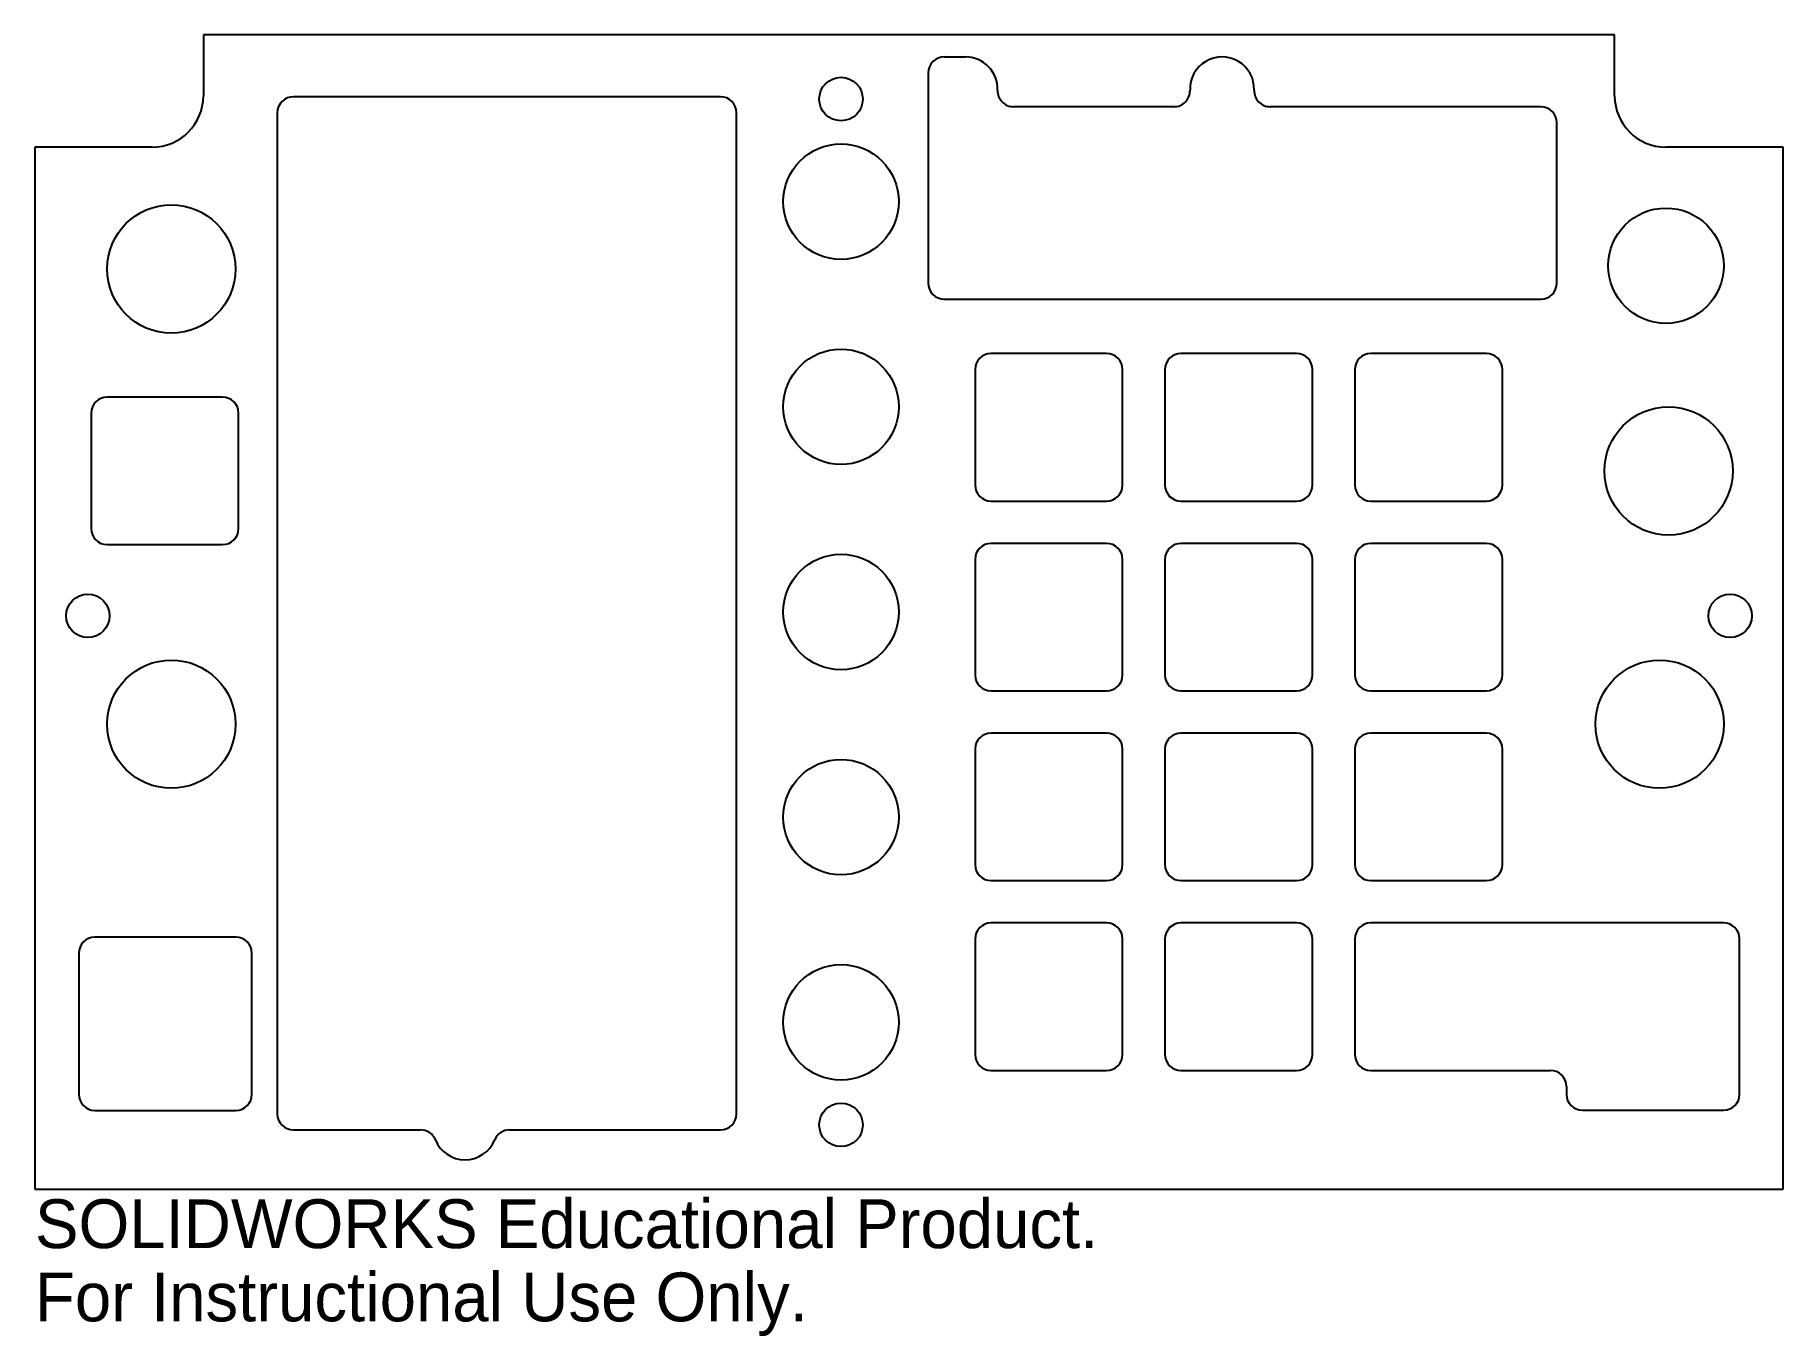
# Model space of a CAD drawing. Header units: inches. Extents: x -3.86 to 2.95, y 1.84 to 6.91.
import ezdxf

# ---------------------------------------------------------------- set-up
doc = ezdxf.new("R2010")
doc.units = ezdxf.units.IN
doc.header["$MEASUREMENT"] = 0
doc.styles.add('SLDTEXTSTYLE0', font='Arail.ttf')

msp = doc.modelspace()

# ---------------------------------------------------------------- linework, layer by layer
at = {"color": 1, "linetype": 'Continuous', "lineweight": 25}
for p, q in [((-3.2084, 6.9121), (-3.2084, 6.6746)), ((2.2916, 6.9121), (-3.2084, 6.9121)), ((2.2916, 6.6746), (2.2916, 6.9121)), ((-0.3209, 6.8262), (-0.2383, 6.8262)), ((-0.3834, 6.7637), (-0.3834, 5.9446)), ((-2.9202, 6.6087), (-2.9202, 2.7054)), ((-1.1929, 6.6712), (-2.8577, 6.6712)), ((-1.1304, 2.7054), (-1.1304, 6.6087)), ((0.5743, 6.6321), (-0.0509, 6.6321)), ((2.0041, 6.6321), (0.9491, 6.6321)), ((2.0666, 5.9446), (2.0666, 6.5696)), ((-3.8646, 6.4746), (-3.8646, 2.4121)), ((-3.4084, 6.4746), (-3.8646, 6.4746)), ((2.9479, 6.4746), (2.4916, 6.4746)), ((2.9479, 2.4121), (2.9479, 6.4746)), ((-0.3209, 5.8821), (2.0041, 5.8821)), ((0.3116, 5.6696), (-0.1384, 5.6696)), ((1.0516, 5.6696), (0.6016, 5.6696)), ((1.7916, 5.6696), (1.3416, 5.6696)), ((-0.2009, 5.6071), (-0.2009, 5.1571)), ((0.3741, 5.1571), (0.3741, 5.6071)), ((0.5391, 5.6071), (0.5391, 5.1571)), ((1.1141, 5.1571), (1.1141, 5.6071)), ((1.2791, 5.6071), (1.2791, 5.1571)), ((1.8541, 5.1571), (1.8541, 5.6071)), ((-3.1334, 5.4996), (-3.5834, 5.4996)), ((-3.6459, 5.4371), (-3.6459, 4.9871)), ((-3.0709, 4.9871), (-3.0709, 5.4371)), ((-0.1384, 5.0946), (0.3116, 5.0946)), ((0.6016, 5.0946), (1.0516, 5.0946)), ((1.3416, 5.0946), (1.7916, 5.0946)), ((-3.5834, 4.9246), (-3.1334, 4.9246)), ((0.3116, 4.9296), (-0.1384, 4.9296)), ((1.0516, 4.9296), (0.6016, 4.9296)), ((1.7916, 4.9296), (1.3416, 4.9296)), ((-0.2009, 4.8671), (-0.2009, 4.4171)), ((0.3741, 4.4171), (0.3741, 4.8671)), ((0.5391, 4.8671), (0.5391, 4.4171)), ((1.1141, 4.4171), (1.1141, 4.8671)), ((1.2791, 4.8671), (1.2791, 4.4171)), ((1.8541, 4.4171), (1.8541, 4.8671)), ((-0.1384, 4.3546), (0.3116, 4.3546)), ((0.6016, 4.3546), (1.0516, 4.3546)), ((1.3416, 4.3546), (1.7916, 4.3546)), ((0.3116, 4.1896), (-0.1384, 4.1896)), ((1.0516, 4.1896), (0.6016, 4.1896)), ((1.7916, 4.1896), (1.3416, 4.1896)), ((-0.2009, 4.1271), (-0.2009, 3.6771)), ((0.3741, 3.6771), (0.3741, 4.1271)), ((0.5391, 4.1271), (0.5391, 3.6771)), ((1.1141, 3.6771), (1.1141, 4.1271)), ((1.2791, 4.1271), (1.2791, 3.6771)), ((1.8541, 3.6771), (1.8541, 4.1271)), ((-0.1384, 3.6146), (0.3116, 3.6146)), ((0.6016, 3.6146), (1.0516, 3.6146)), ((1.3416, 3.6146), (1.7916, 3.6146)), ((0.3116, 3.4496), (-0.1384, 3.4496)), ((1.0516, 3.4496), (0.6016, 3.4496)), ((2.7161, 3.4496), (1.3416, 3.4496)), ((-3.0815, 3.3939), (-3.6315, 3.3939)), ((-0.2009, 3.3871), (-0.2009, 2.9371)), ((0.3741, 2.9371), (0.3741, 3.3871)), ((0.5391, 3.3871), (0.5391, 2.9371)), ((1.1141, 2.9371), (1.1141, 3.3871)), ((1.2791, 3.3871), (1.2791, 2.9371)), ((2.7786, 2.7821), (2.7786, 3.3871)), ((-3.694, 3.3314), (-3.694, 2.7814)), ((-3.019, 2.7814), (-3.019, 3.3314)), ((-0.1384, 2.8746), (0.3116, 2.8746)), ((0.6016, 2.8746), (1.0516, 2.8746)), ((1.3416, 2.8746), (2.0411, 2.8746)), ((2.1036, 2.8121), (2.1036, 2.7821)), ((-3.6315, 2.7189), (-3.0815, 2.7189)), ((2.1661, 2.7196), (2.7161, 2.7196)), ((-2.8577, 2.6429), (-2.3619, 2.6429)), ((-2.0147, 2.6429), (-1.1929, 2.6429)), ((-3.8646, 2.4121), (2.9479, 2.4121))]:
    msp.add_line(p, q, dxfattribs=at)
for centre, radius in [((-0.7234, 6.6621), 0.0847), ((-0.7234, 6.2621), 0.225), ((-3.3334, 5.9996), 0.25), ((2.4916, 6.0121), 0.225), ((-0.7234, 5.4621), 0.225), ((2.5016, 5.2121), 0.25), ((-0.7234, 4.6621), 0.225), ((-3.6584, 4.6471), 0.0847), ((2.7416, 4.6471), 0.0848), ((-3.3334, 4.2246), 0.25), ((2.4666, 4.2246), 0.25), ((-0.7234, 3.8621), 0.225), ((-0.7234, 3.0621), 0.225), ((-0.7234, 2.6621), 0.0848)]:
    msp.add_circle(centre, radius, dxfattribs=at)
for centre, radius, start, end in [((-0.3209, 6.7637), 0.0625, 90, 180), ((-0.2383, 6.7012), 0.125, 357.96038, 90), ((0.7617, 6.7012), 0.125, 357.96038, 182.03962), ((-0.0509, 6.6946), 0.0625, 177.96038, 270), ((0.5743, 6.6946), 0.0625, 270, 2.03962), ((0.9491, 6.6946), 0.0625, 177.96038, 270), ((-3.4084, 6.6746), 0.2, 270, 0), ((-2.8577, 6.6087), 0.0625, 90, 180), ((-1.1929, 6.6087), 0.0625, 0, 90), ((2.0041, 6.5696), 0.0625, 0, 90), ((2.4916, 6.6746), 0.2, 180, 270), ((-0.3209, 5.9446), 0.0625, 180, 270), ((2.0041, 5.9446), 0.0625, 270, 0), ((-0.1384, 5.6071), 0.0625, 90, 180), ((0.3116, 5.6071), 0.0625, 0, 90), ((0.6016, 5.6071), 0.0625, 90, 180), ((1.0516, 5.6071), 0.0625, 0, 90), ((1.3416, 5.6071), 0.0625, 90, 180), ((1.7916, 5.6071), 0.0625, 0, 90), ((-3.5834, 5.4371), 0.0625, 90, 180), ((-3.1334, 5.4371), 0.0625, 0, 90), ((-0.1384, 5.1571), 0.0625, 180, 270), ((0.3116, 5.1571), 0.0625, 270, 0), ((0.6016, 5.1571), 0.0625, 180, 270), ((1.0516, 5.1571), 0.0625, 270, 0), ((1.3416, 5.1571), 0.0625, 180, 270), ((1.7916, 5.1571), 0.0625, 270, 0), ((-3.5834, 4.9871), 0.0625, 180, 270), ((-3.1334, 4.9871), 0.0625, 270, 0), ((-0.1384, 4.8671), 0.0625, 90, 180), ((0.3116, 4.8671), 0.0625, 0, 90), ((0.6016, 4.8671), 0.0625, 90, 180), ((1.0516, 4.8671), 0.0625, 0, 90), ((1.3416, 4.8671), 0.0625, 90, 180), ((1.7916, 4.8671), 0.0625, 0, 90), ((-0.1384, 4.4171), 0.0625, 180, 270), ((0.3116, 4.4171), 0.0625, 270, 0), ((0.6016, 4.4171), 0.0625, 180, 270), ((1.0516, 4.4171), 0.0625, 270, 0), ((1.3416, 4.4171), 0.0625, 180, 270), ((1.7916, 4.4171), 0.0625, 270, 0), ((-0.1384, 4.1271), 0.0625, 90, 180), ((0.3116, 4.1271), 0.0625, 0, 90), ((0.6016, 4.1271), 0.0625, 90, 180), ((1.0516, 4.1271), 0.0625, 0, 90), ((1.3416, 4.1271), 0.0625, 90, 180), ((1.7916, 4.1271), 0.0625, 0, 90), ((-0.1384, 3.6771), 0.0625, 180, 270), ((0.3116, 3.6771), 0.0625, 270, 0), ((0.6016, 3.6771), 0.0625, 180, 270), ((1.0516, 3.6771), 0.0625, 270, 0), ((1.3416, 3.6771), 0.0625, 180, 270), ((1.7916, 3.6771), 0.0625, 270, 0), ((-0.1384, 3.3871), 0.0625, 90, 180), ((0.3116, 3.3871), 0.0625, 0, 90), ((0.6016, 3.3871), 0.0625, 90, 180), ((1.0516, 3.3871), 0.0625, 0, 90), ((1.3416, 3.3871), 0.0625, 90, 180), ((2.7161, 3.3871), 0.0625, 0, 90), ((-3.6315, 3.3314), 0.0625, 90, 180), ((-3.0815, 3.3314), 0.0625, 0, 90), ((-0.1384, 2.9371), 0.0625, 180, 270), ((0.3116, 2.9371), 0.0625, 270, 0), ((0.6016, 2.9371), 0.0625, 180, 270), ((1.0516, 2.9371), 0.0625, 270, 0), ((1.3416, 2.9371), 0.0625, 180, 270), ((2.0411, 2.8121), 0.0625, 0, 90), ((-3.6315, 2.7814), 0.0625, 180, 270), ((-3.0815, 2.7814), 0.0625, 270, 0), ((2.1661, 2.7821), 0.0625, 180, 270), ((2.7161, 2.7821), 0.0625, 270, 0), ((-2.8577, 2.7054), 0.0625, 180, 270), ((-1.1929, 2.7054), 0.0625, 270, 0), ((-2.3619, 2.5804), 0.0625, 22.20043, 90), ((-2.1883, 2.6512), 0.125, 202.20043, 337.79957), ((-2.0147, 2.5804), 0.0625, 90, 157.79957)]:
    msp.add_arc(centre, radius, start, end, dxfattribs=at)

# ---------------------------------------------------------------- texts
at = {"color": 7, "linetype": 'Continuous', "char_height": 0.1903, "attachment_point": 1, "style": 'SLDTEXTSTYLE0'}
for s, insert in [('SOLIDWORKS Educational Product.', (-3.8646, 2.3719)), ('For Instructional Use Only.', (-3.8646, 2.0865))]:
    msp.add_mtext(s, dxfattribs=dict(at, insert=insert))

doc.saveas('drawing.dxf')
